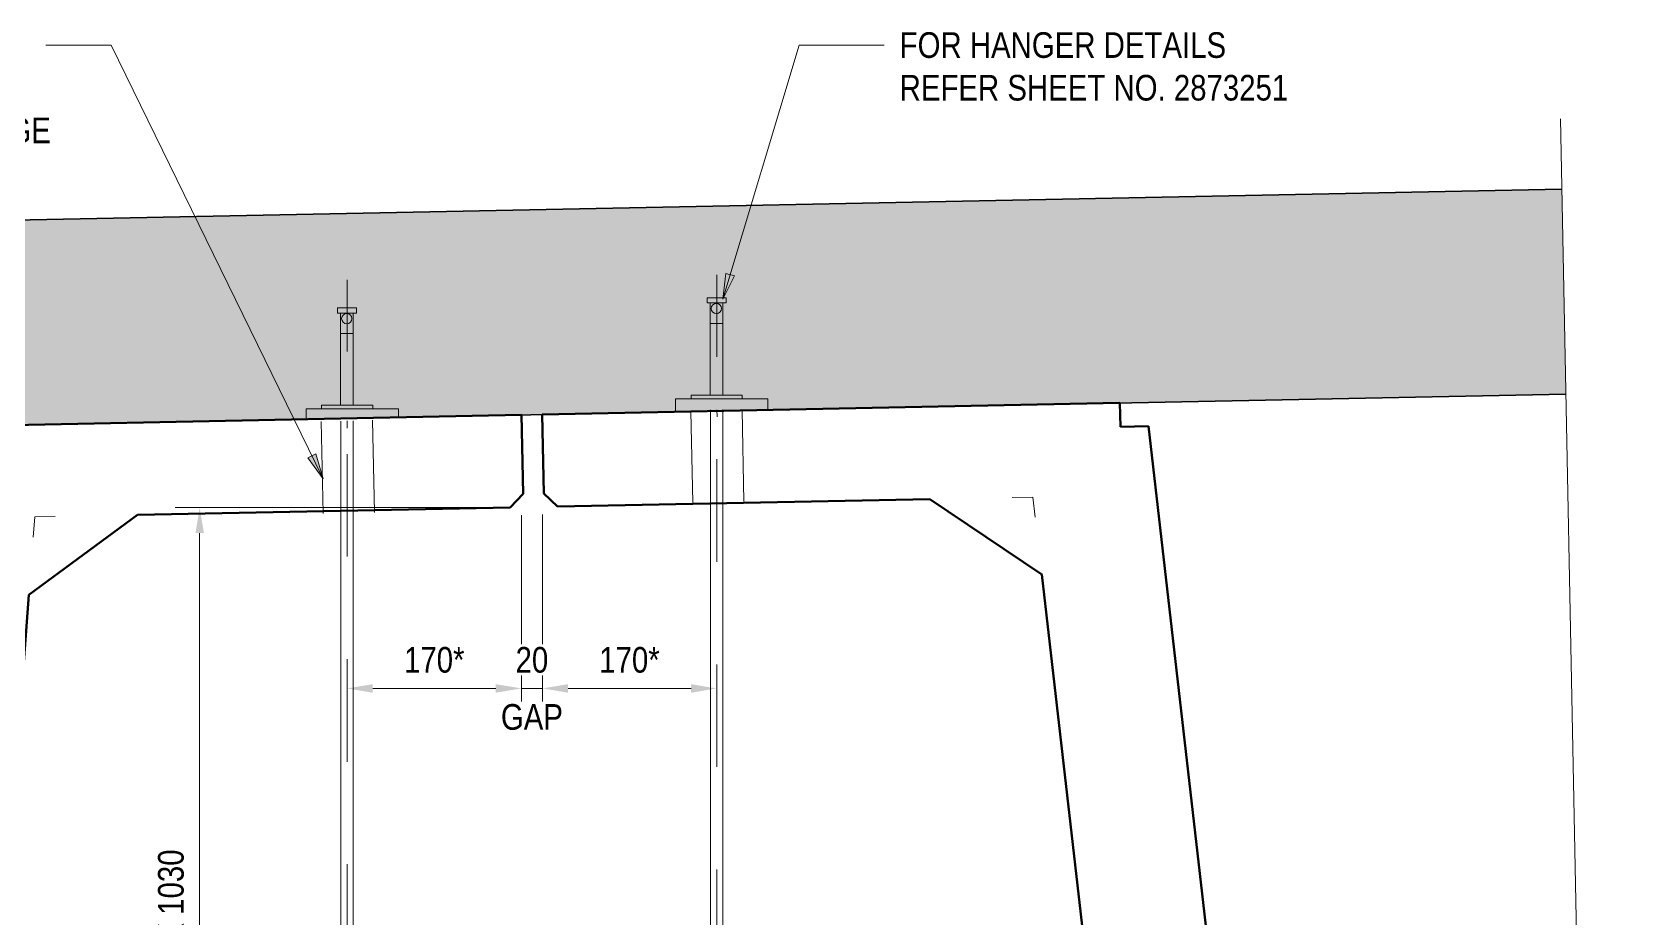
# Model space of a CAD drawing. Header units: metres. Extents: x -5.15 to 4.7, y 2.66 to 5.5.
# Drawn here: x -4.036 to -2.485, y 4.64 to 5.505 of the extents above; entities that cross this region are included whole.
import ezdxf

# ---------------------------------------------------------------- set-up
doc = ezdxf.new("R2010")
doc.units = ezdxf.units.M
doc.linetypes.add('JacobsCenter', pattern=[0.015, 0.009, -0.0015, 0.003, -0.0015])
doc.linetypes.add('JacobsDash', pattern=[0.0045, 0.003, -0.0015])
doc.layers.get('Defpoints').update_dxf_attribs({"color": 41})
for name, color, linetype, lineweight in [('A-ANNO-DIMS', 7, 'Continuous', 9), ('A-DETL', 7, 'Continuous', 13), ('A-DETL-GENF', 7, 'Continuous', 9), ('G-ANNO-TEXT', 7, 'Continuous', 9)]:
    doc.layers.add(name, color=color, linetype=linetype, lineweight=lineweight)
doc.styles.add('Arial Narrow', font='ARIALN.TTF', dxfattribs={"height": 0.025})
doc.dimstyles.new('Dimension_Standard_O__mm_', dxfattribs={"dimscale": 0.3048, "dimtxt": 0.025586, "dimasz": 0.082021, "dimexe": 0.07874, "dimexo": 0.049213, "dimgap": 0.049213, "dimtad": 1, "dimdec": 0, "dimlfac": 1000, "dimzin": 0, "dimdsep": 46, "dimtxsty": 'Arial Narrow', "dimsah": 1, "dimcen": 0.09, "dimaunit": 1, "dimadec": 4, "dimazin": 0, "dimtfac": 1, "dimtdec": 4, "dimtix": 1, "dimtmove": 0, "dimatfit": 3, "dimfxl": 1, "dimtvp": 1, "dimtfill": 1, "dimtolj": 1, "dimtzin": 0, "dimlwd": 18, "dimlwe": 18, "dimarcsym": 2})

# ---------------------------------------------------------------- blocks, each defined once
blk = doc.blocks.new('1815 DEEP SUPER-T GIRDER_2D - 1815 DEEP SUPER-T GIRDER_2D-7372020-DRG-2873254 - TYPE 4 HANGER _4X100 DIA_')
at = {"layer": 'A-DETL-GENF', "lineweight": 50}
for p, q in [((0.4267, 0.0602), (0.99, 0.0602)), ((0.4267, 0.037), (0.4267, 0.0602)), ((0.99, -0.0168), (0.99, 0.0602)), ((0.3993, 0.037), (0.2655, -1.3748)), ((0.4267, 0.037), (0.3993, 0.037)), ((0.5063, -0.1056), (0.6139, -0.0298)), ((0.6139, -0.0298), (0.977, -0.0298)), ((0.977, -0.0298), (0.99, -0.0168)), ((0.5063, -0.1056), (0.3512, -1.7429)), ((0, -1.4248), (0.2655, -1.3748)), ((0, -1.4248), (-0.1094, -1.4042)), ((0.3381, -1.7548), (0.3512, -1.7429)), ((-0.1094, -1.7548), (0.3381, -1.7548))]:
    blk.add_line(p, q, dxfattribs=at)
at = {"layer": 'A-DETL-GENF', "color": 8, "true_color": 0x808080}
for p, q in [((0.5135, -0.0298), (0.5116, -0.0496)), ((0.5335, -0.0298), (0.5135, -0.0298)), ((0.3501, -1.7548), (0.3506, -1.7499)), ((0.3501, -1.7548), (0.3451, -1.7548))]:
    blk.add_line(p, q, dxfattribs=at)
blk = doc.blocks.new('1815 DEEP SUPER-T GIRDER_2D - 1815 DEEP SUPER-T GIRDER_2D-V1-DRG-2873254 - TYPE 4 HANGER _4X100 DIA_')
at = {"layer": 'A-DETL-GENF', "lineweight": 50}
for p, q in [((-0.99, 0.0602), (-0.4267, 0.0602)), ((-0.99, -0.0168), (-0.99, 0.0602)), ((-0.4267, 0.037), (-0.4267, 0.0602)), ((-0.4267, 0.037), (-0.3993, 0.037)), ((-0.3993, 0.037), (-0.2655, -1.3748)), ((-0.977, -0.0298), (-0.99, -0.0168)), ((-0.977, -0.0298), (-0.6139, -0.0298)), ((-0.5063, -0.1056), (-0.6139, -0.0298)), ((-0.5063, -0.1056), (-0.3512, -1.7429)), ((0, -1.4248), (-0.2655, -1.3748)), ((0, -1.4248), (0.0072, -1.4235)), ((-0.3512, -1.7429), (-0.3381, -1.7548)), ((-0.3381, -1.7548), (0.007, -1.7548))]:
    blk.add_line(p, q, dxfattribs=at)
at = {"layer": 'A-DETL-GENF', "color": 8, "true_color": 0x808080}
for p, q in [((-0.5335, -0.0298), (-0.5135, -0.0298)), ((-0.5135, -0.0298), (-0.5116, -0.0496))]:
    blk.add_line(p, q, dxfattribs=at)
blk = doc.blocks.new('CS_DET_BreakLine_ViewScale - CS_Std BreakLine-7262547-DRG-2873254 - TYPE 4 HANGER _4X100 DIA_')
at = {"layer": 'A-DETL-GENF'}
for p, q in [((1.035, -0.02), (1.045, 0.02)), ((1.045, 0.02), (1.05, 0)), ((-0.02, 0), (1.03, 0)), ((1.03, 0), (1.035, -0.02)), ((1.05, 0), (2.1, 0))]:
    blk.add_line(p, q, dxfattribs=at)
blk = doc.blocks.new('DIMBLOCK8-DRG-2873254 - TYPE 4 HANGER _4X100 DIA_')
at = {"layer": 'A-ANNO-DIMS', "color": 0, "lineweight": 18, "transparency": 16777216}
for p, q in [((-3.5588, 5.0333), (-3.5588, 4.8402)), ((-3.7288, 4.8668), (-3.7288, 4.8402)), ((-3.7038, 4.8642), (-3.5838, 4.8642))]:
    blk.add_line(p, q, dxfattribs=at)
at = {"layer": 'A-ANNO-DIMS', "color": 0, "transparency": 16777216}
for points in [[(-3.7038, 4.8683), (-3.7038, 4.86), (-3.7288, 4.8642)], [(-3.5838, 4.8683), (-3.5838, 4.86), (-3.5588, 4.8642)]]:
    blk.add_solid(points, dxfattribs=at)
at = {"layer": 'Defpoints', "color": 0, "transparency": 16777216}
for p in [(-3.5588, 5.0483), (-3.7288, 4.8818), (-3.5588, 4.8642)]:
    blk.add_point(p, dxfattribs=at)
at = {"layer": 'A-ANNO-DIMS', "color": 0, "lineweight": 18, "transparency": 16777216, "insert": (-3.6438, 4.8919), "char_height": 0.025, "width": 0.070178, "attachment_point": 5, "style": 'Arial Narrow', "bg_fill": 3, "box_fill_scale": 1.1, "bg_fill_color": 256, "bg_fill_true_color": 13158600, "bg_fill_transparency": 0}
blk.add_mtext('\\A1;170*', dxfattribs=at)
blk = doc.blocks.new('DIMBLOCK9-DRG-2873254 - TYPE 4 HANGER _4X100 DIA_')
at = {"layer": 'A-ANNO-DIMS', "color": 0, "lineweight": 18, "transparency": 16777216}
for p, q in [((-3.5384, 5.0337), (-3.5384, 4.8402)), ((-3.5134, 4.8642), (-3.3935, 4.8642)), ((-3.3685, 4.8668), (-3.3685, 4.8402))]:
    blk.add_line(p, q, dxfattribs=at)
at = {"layer": 'A-ANNO-DIMS', "color": 0, "transparency": 16777216}
for points in [[(-3.5134, 4.8683), (-3.5134, 4.86), (-3.5384, 4.8642)], [(-3.3935, 4.8683), (-3.3935, 4.86), (-3.3685, 4.8642)]]:
    blk.add_solid(points, dxfattribs=at)
at = {"layer": 'Defpoints', "color": 0, "transparency": 16777216}
for p in [(-3.5384, 5.0487), (-3.3685, 4.8818), (-3.3685, 4.8642)]:
    blk.add_point(p, dxfattribs=at)
at = {"layer": 'A-ANNO-DIMS', "color": 0, "lineweight": 18, "transparency": 16777216, "insert": (-3.4535, 4.8919), "char_height": 0.025, "width": 0.070178, "attachment_point": 5, "style": 'Arial Narrow', "bg_fill": 3, "box_fill_scale": 1.1, "bg_fill_color": 256, "bg_fill_true_color": 13158600, "bg_fill_transparency": 0}
blk.add_mtext('\\A1;170*', dxfattribs=at)
blk = doc.blocks.new('DIMBLOCK10-DRG-2873254 - TYPE 4 HANGER _4X100 DIA_')
at = {"layer": 'A-ANNO-DIMS', "color": 0, "lineweight": 18, "transparency": 16777216}
for p, q in [((-3.5588, 5.0333), (-3.5588, 4.8402)), ((-3.5384, 5.0337), (-3.5384, 4.8402)), ((-3.5838, 4.8642), (-3.6088, 4.8642)), ((-3.5588, 4.8642), (-3.5384, 4.8642)), ((-3.5134, 4.8642), (-3.4884, 4.8642))]:
    blk.add_line(p, q, dxfattribs=at)
at = {"layer": 'A-ANNO-DIMS', "color": 0, "transparency": 16777216}
for points in [[(-3.5838, 4.8683), (-3.5838, 4.86), (-3.5588, 4.8642)], [(-3.5134, 4.8683), (-3.5134, 4.86), (-3.5384, 4.8642)]]:
    blk.add_solid(points, dxfattribs=at)
at = {"layer": 'Defpoints', "color": 0, "transparency": 16777216}
for p in [(-3.5588, 5.0483), (-3.5384, 5.0487), (-3.5384, 4.8642)]:
    blk.add_point(p, dxfattribs=at)
at = {"layer": 'A-ANNO-DIMS', "color": 0, "lineweight": 18, "transparency": 16777216, "char_height": 0.025, "width": 0.072615, "attachment_point": 5, "style": 'Arial Narrow', "bg_fill": 3, "box_fill_scale": 1.1, "bg_fill_color": 256, "bg_fill_true_color": 13158600, "bg_fill_transparency": 0}
for s, insert in [('\\A1;20', (-3.5486, 4.8919)), ('\\A1;GAP', (-3.5486, 4.8362))]:
    blk.add_mtext(s, dxfattribs=dict(at, insert=insert))
blk = doc.blocks.new('DIMBLOCK11-DRG-2873254 - TYPE 4 HANGER _4X100 DIA_')
at = {"layer": 'A-ANNO-DIMS', "color": 0, "lineweight": 18, "transparency": 16777216}
for p, q in [((-3.5687, 5.0406), (-3.8965, 5.0406)), ((-3.8725, 5.0156), (-3.8725, 4.0357)), ((-3.7513, 4.0107), (-3.8965, 4.0107))]:
    blk.add_line(p, q, dxfattribs=at)
at = {"layer": 'A-ANNO-DIMS', "color": 0, "transparency": 16777216}
for points in [[(-3.8766, 5.0156), (-3.8683, 5.0156), (-3.8725, 5.0406)], [(-3.8766, 4.0357), (-3.8683, 4.0357), (-3.8725, 4.0107)]]:
    blk.add_solid(points, dxfattribs=at)
at = {"layer": 'Defpoints', "color": 0, "transparency": 16777216}
for p in [(-3.5537, 5.0406), (-3.8725, 4.0107), (-3.7363, 4.0107)]:
    blk.add_point(p, dxfattribs=at)
at = {"layer": 'A-ANNO-DIMS', "color": 0, "lineweight": 18, "transparency": 16777216, "insert": (-3.9004, 4.5257), "char_height": 0.025, "width": 0.436177, "attachment_point": 5, "rotation": 90, "style": 'Arial Narrow', "bg_fill": 3, "box_fill_scale": 1.1, "bg_fill_color": 256, "bg_fill_true_color": 13158600, "bg_fill_transparency": 0}
blk.add_mtext('\\A1;VARIES MIN 730 MAX 1030', dxfattribs=at)

msp = doc.modelspace()

# ---------------------------------------------------------------- hatches: boundary and pattern name
at = {"layer": 'A-DETL-GENF'}
h = msp.add_hatch(dxfattribs=at)
h.set_pattern_fill('FP_1', color=256, style=0, pattern_type=2)
h.set_pattern_definition([(50, (0, 0), (0.0925501, -0.0080936), [0.00968, -0.10645]), (355, (0, 0), (-0.0178988, 0.0970593), [0.00774, -0.08516]), (100.451, (0.00771, -0.00067), (0.0746521, 0.0889572), [0.00822, -0.09047]), (46.184, (0, 0.02581), (0.137706, -0.0213563), [0.01452, -0.15968]), (96.636, (0.01148, 0.02403), (0.1206032, 0.1256891), [0.01234, -0.1357]), (351.184, (0, 0.02581), (0.1205986, 0.1256918), [0.01161, -0.12774]), (21, (0.0129, 0.01935), (0.0770223, -0.05194804), [0.00968, -0.10645]), (326, (0.0129, 0.01935), (0.0314006, 0.0935675), [0.00774, -0.08516]), (71.451, (0.01932, 0.01503), (0.1084195, 0.0416117), [0.00822, -0.09047]), (37.5, (0, 0), (0.00156777, 0.04294984), [0.00034, -0.08379, 0.00034, -0.08612, -0.08548]), (37.5, (0, 0), (0.00156777, 0.04294984), [-0.17058, 0.00034, -0.08515]), (7.5, (0, 0), (0.0339471, 0.0508964), [0.00034, -0.04895, 0.00034, -0.08186, -0.03258]), (7.5, (0, 0), (0.0339471, 0.0508964), [-0.13148, 0.00034, -0.03225]), (327.5, (-0.02877, 0), (0.06888044, -0.00291612), [0.00034, -0.03192, 0.00034, -0.10031, -0.13355]), (327.5, (-0.02877, 0), (0.06888044, -0.00291612), [-0.1329, 0.00034, -0.13321]), (317.5, (-0.04168, 0), (0.07524634, 0.0129182), [0.00034, -0.0416, 0.00034, -0.0665, -0.09484]), (317.5, (-0.04168, 0), (0.07524634, 0.0129182), [-0.10877, 0.00034, -0.0945])])
h.paths.add_polyline_path([(-4.6579, 5.1089), (-2.5407, 5.1512), (-2.5445, 5.3512), (-4.6619, 5.3088)])
at = {"layer": 'G-ANNO-TEXT'}
for points in [[(-3.3625, 5.2437), (-3.3511, 5.2664), (-3.3595, 5.2689)], [(-3.7521, 5.0685), (-3.7591, 5.0929), (-3.767, 5.0891)]]:
    msp.add_hatch(color=256, dxfattribs=at).paths.add_polyline_path(points)

# ---------------------------------------------------------------- linework, layer by layer
at = {"layer": 'A-DETL', "lineweight": 35}
for p, q in [((-4.6619, 5.3088), (-2.5445, 5.3512)), ((-4.6579, 5.1089), (-2.5407, 5.1512))]:
    msp.add_line(p, q, dxfattribs=at)
at = {"layer": 'A-DETL', "linetype": 'JacobsCenter', "lineweight": 9}
for p, q in [((-3.7288, 3.5927), (-3.7288, 5.2627)), ((-3.3685, 3.5876), (-3.3685, 5.2676)), ((-3.3681, 5.1289), (-3.3682, 5.1358)), ((-3.7286, 5.1181), (-3.7288, 5.125))]:
    msp.add_line(p, q, dxfattribs=at)
at = {"layer": 'A-DETL', "lineweight": 9}
for p, q in [((-3.3594, 5.2451), (-3.3779, 5.2451)), ((-3.3779, 5.2401), (-3.3779, 5.2451)), ((-3.3594, 5.2401), (-3.3594, 5.2451)), ((-3.7197, 5.2352), (-3.7382, 5.2352)), ((-3.7382, 5.2302), (-3.7382, 5.2352)), ((-3.7197, 5.2302), (-3.7382, 5.2302)), ((-3.7352, 5.1404), (-3.7352, 5.2302)), ((-3.7227, 5.1404), (-3.7227, 5.2302)), ((-3.7197, 5.2302), (-3.7197, 5.2352)), ((-3.3594, 5.2401), (-3.3779, 5.2401)), ((-3.3749, 5.1503), (-3.3749, 5.2401)), ((-3.3624, 5.1503), (-3.3624, 5.2401)), ((-3.3626, 5.2201), (-3.3746, 5.2201)), ((-3.7229, 5.2102), (-3.7349, 5.2102))]:
    msp.add_line(p, q, dxfattribs=at)
at = {"layer": 'A-DETL'}
for p, q in [((-3.3435, 5.1503), (-3.3935, 5.1503)), ((-3.3935, 5.1503), (-3.3935, 5.1466)), ((-3.3435, 5.1503), (-3.3435, 5.1466)), ((-3.7038, 5.1404), (-3.7538, 5.1404)), ((-3.7538, 5.1404), (-3.7538, 5.1367)), ((-3.7038, 5.1404), (-3.7038, 5.1367))]:
    msp.add_line(p, q, dxfattribs=at)
at = {"layer": 'A-DETL', "lineweight": 18}
for p, q in [((-3.7688, 5.1266), (-3.7688, 5.1367)), ((-3.7688, 5.1367), (-3.6788, 5.1367)), ((-3.6788, 5.1367), (-3.6788, 5.1284)), ((-3.4085, 5.1348), (-3.4085, 5.1466)), ((-3.4085, 5.1466), (-3.3185, 5.1466)), ((-3.3746, 3.8717), (-3.3746, 5.1359)), ((-3.3626, 3.8717), (-3.3626, 5.1362)), ((-3.3185, 5.1466), (-3.3185, 5.1368)), ((-3.7349, 3.9695), (-3.7349, 5.1249)), ((-3.7229, 3.9695), (-3.7229, 5.1252))]:
    msp.add_line(p, q, dxfattribs=at)
at = {"layer": 'A-DETL', "linetype": 'JacobsDash'}
for p, q in [((-3.3419, 5.0466), (-3.3436, 5.1356)), ((-3.7522, 5.0347), (-3.7539, 5.1245)), ((-3.7022, 5.0357), (-3.7039, 5.1257)), ((-3.3919, 5.0456), (-3.3936, 5.1343))]:
    msp.add_line(p, q, dxfattribs=at)
at = {"layer": 'A-DETL', "lineweight": 9}
for centre in [(-3.7291, 5.2248), (-3.3688, 5.2346)]:
    msp.add_circle(centre, 0.005, dxfattribs=at)
at = {"layer": 'G-ANNO-TEXT'}
for p, q in [((-3.9965, 5.4916), (-4.0224, 5.4916)), ((-3.9587, 5.4916), (-3.9965, 5.4916)), ((-3.7521, 5.0685), (-3.9587, 5.4916)), ((-3.3625, 5.2437), (-3.288, 5.4916)), ((-3.288, 5.4916), (-3.2051, 5.4916)), ((-3.3595, 5.2689), (-3.3625, 5.2437)), ((-3.3625, 5.2437), (-3.3511, 5.2664)), ((-3.3511, 5.2664), (-3.3595, 5.2689)), ((-3.7591, 5.0929), (-3.767, 5.0891)), ((-3.767, 5.0891), (-3.7521, 5.0685)), ((-3.7521, 5.0685), (-3.7591, 5.0929))]:
    msp.add_line(p, q, dxfattribs=at)

# ---------------------------------------------------------------- block references
at = {"layer": 'A-DETL-GENF', "rotation": 271.1085357865005}
msp.add_blockref('CS_DET_BreakLine_ViewScale - CS_Std BreakLine-7262547-DRG-2873254 - TYPE 4 HANGER _4X100 DIA_', (-2.5455, 5.3995), dxfattribs=at)
at = {"layer": 'A-DETL-GENF', "color": 8, "true_color": 0x808080, "rotation": 1.145792304612802}
for name, p in [('1815 DEEP SUPER-T GIRDER_2D - 1815 DEEP SUPER-T GIRDER_2D-V1-DRG-2873254 - TYPE 4 HANGER _4X100 DIA_', (-2.5476, 5.0909)), ('1815 DEEP SUPER-T GIRDER_2D - 1815 DEEP SUPER-T GIRDER_2D-7372020-DRG-2873254 - TYPE 4 HANGER _4X100 DIA_', (-4.5473, 5.0509))]:
    msp.add_blockref(name, p, dxfattribs=at)

# ---------------------------------------------------------------- texts
at = {"layer": 'G-ANNO-TEXT', "char_height": 0.025, "attachment_point": 1, "style": 'Arial Narrow', "bg_fill": 3, "box_fill_scale": 1, "bg_fill_color": 256, "bg_fill_transparency": 0}
for s, insert in [('FOR HANGER DETAILS ', (-3.1901, 5.5041)), ('REFER SHEET NO. 2873251', (-3.1901, 5.4625)), ('AT 90 DEG TO TOP OF FLANGE', (-4.4488, 5.4208))]:
    msp.add_mtext(s, dxfattribs=dict(at, insert=insert))

# ---------------------------------------------------------------- next in the draw order: dimensions: what is measured, and where the dimension line sits
at = {"layer": 'A-ANNO-DIMS', "lineweight": 18}
for base, p1, p2, override, picture, middle in [((-3.5588, 4.8642), (-3.7288, 4.8818), (-3.5588, 5.0483), {"dimpost": '<>', "dimfxl": 0.237905}, 'DIMBLOCK8-DRG-2873254 - TYPE 4 HANGER _4X100 DIA_', (-3.6438, 4.8919)), ((-3.3685, 4.8642), (-3.5384, 5.0487), (-3.3685, 4.8818), {"dimpost": '<>', "dimfxl": 0.23821}, 'DIMBLOCK9-DRG-2873254 - TYPE 4 HANGER _4X100 DIA_', (-3.4535, 4.8919))]:
    dim = msp.add_linear_dim(base=base, p1=p1, p2=p2, text='170*', dimstyle='Dimension_Standard_O__mm_', override=override, dxfattribs=at)
    dim.commit()
    dim.dimension.update_dxf_attribs({"geometry": picture, "text_midpoint": middle})

# ---------------------------------------------------------------- next in the draw order: dimensions: what is measured, and where the dimension line sits
dim = msp.add_linear_dim(base=(-3.5384, 4.8642), p1=(-3.5588, 5.0483), p2=(-3.5384, 5.0487), text='<>\\XGAP', dimstyle='Dimension_Standard_O__mm_', override={"dimpost": '<>', "dimfxl": 0.020393}, dxfattribs=at)
dim.commit()
dim.dimension.update_dxf_attribs({"geometry": 'DIMBLOCK10-DRG-2873254 - TYPE 4 HANGER _4X100 DIA_', "text_midpoint": (-3.5486, 4.8642)})

# ---------------------------------------------------------------- next in the draw order: dimensions: what is measured, and where the dimension line sits
dim = msp.add_linear_dim(base=(-3.8725, 4.0107), p1=(-3.5537, 5.0406), p2=(-3.7363, 4.0107), angle=90, text='VARIES MIN 730 MAX 1030', dimstyle='Dimension_Standard_O__mm_', override={"dimpost": '<>', "dimfxl": 1.045961}, dxfattribs=at)
dim.commit()
dim.dimension.update_dxf_attribs({"geometry": 'DIMBLOCK11-DRG-2873254 - TYPE 4 HANGER _4X100 DIA_', "text_midpoint": (-3.9004, 4.5257)})

doc.saveas('drawing.dxf')
